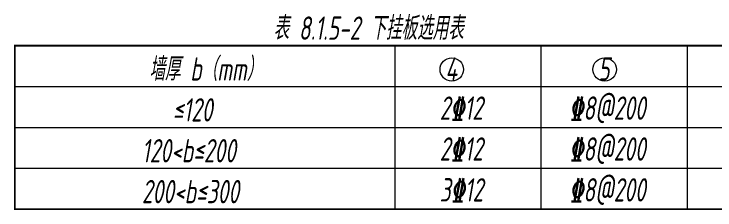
# Model space of a CAD drawing. Extents: x -14715 to 4269, y -24538 to -12228.
# Drawn here: x -13869.5 to -13749.6, y -24420.3 to -24386.7 of the extents above; entities that cross this region are included whole.
import ezdxf

# ---------------------------------------------------------------- set-up
doc = ezdxf.new("R2010")
doc.units = 0
doc.header["$LTSCALE"] = 2000
doc.header["$MEASUREMENT"] = 0
doc.layers.add('SM001', color=7, linetype='CONTINUOUS', lineweight=15)
doc.styles.add('SM001', font='tssdeng.shx', dxfattribs={"width": 0.7, "bigfont": 'tssdchn.shx'})

msp = doc.modelspace()

# ---------------------------------------------------------------- linework, layer by layer
at = {"layer": 'SM001', "const_width": 0.3}
msp.add_lwpolyline([(-13869.374, -24392.136), (-13729.374, -24392.136), (-13729.374, -24420.136), (-13869.374, -24420.136)], close=True, dxfattribs=at)
at = {"layer": 'SM001'}
for points in [[(-13804.374, -24392.136), (-13804.374, -24420.136)], [(-13779.374, -24392.136), (-13779.374, -24420.136)], [(-13754.374, -24392.136), (-13754.374, -24420.136)], [(-13869.374, -24399.136), (-13729.374, -24399.136)], [(-13869.374, -24406.136), (-13729.374, -24406.136)], [(-13869.374, -24413.136), (-13729.374, -24413.136)]]:
    msp.add_lwpolyline(points, dxfattribs=at)
for centre in [(-13794.629, -24396.216), (-13768.466, -24396.216)]:
    msp.add_circle(centre, 2, dxfattribs=at)

# ---------------------------------------------------------------- texts
at = {"layer": 'SM001', "style": 'SM001', "oblique": 10, "width": 0.7}
for s, p in [('表 8.1.5-2 下挂板选用表', (-13825.154, -24391.136)), ('墙厚 b（mm）', (-13846.396, -24398.136)), ('4', (-13795.727, -24398.136)), ('5', (-13769.565, -24398.136)), ('%%1328@200', (-13774.52, -24404.836)), ('%%146120', (-13842.376, -24405.136)), ('2%%13212', (-13796.689, -24404.836)), ('%%1328@200', (-13774.52, -24411.836)), ('120<b≤200', (-13847.646, -24412.136)), ('2%%13212', (-13796.689, -24411.836)), ('%%1328@200', (-13774.52, -24418.836)), ('200<b≤300', (-13847.646, -24419.136)), ('3%%13212', (-13796.689, -24418.836))]:
    msp.add_text(s, height=4, dxfattribs=at).set_placement(p)

doc.saveas('drawing.dxf')
